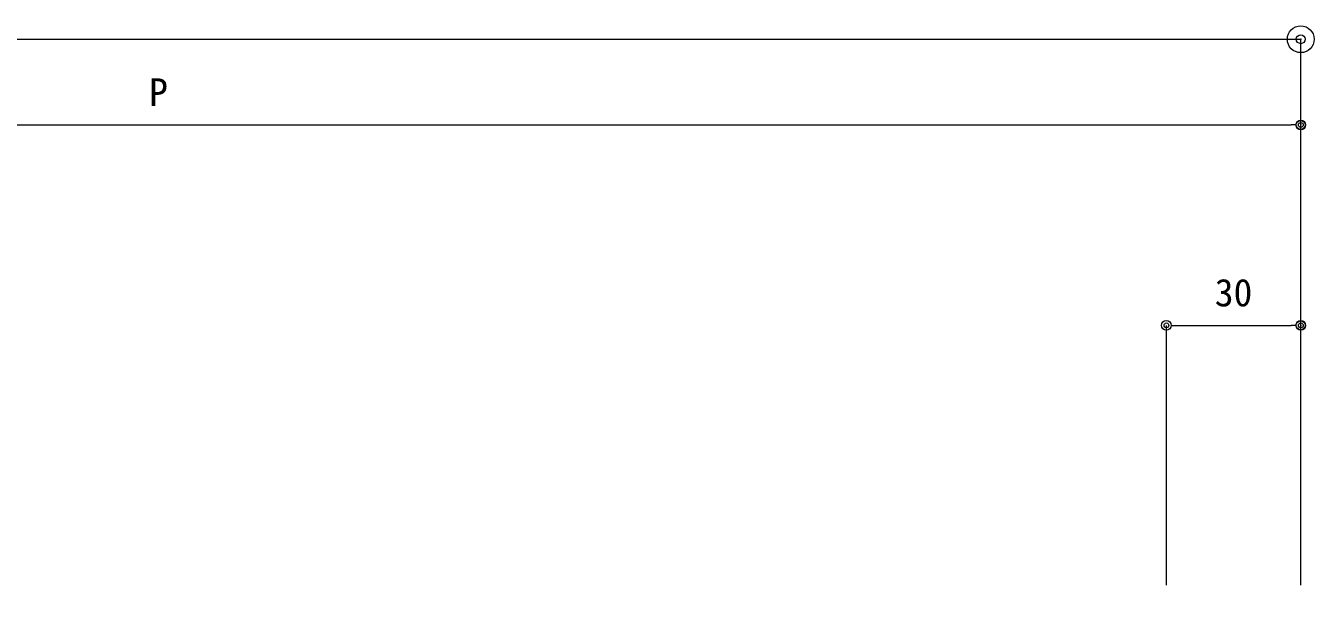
# Model space of a CAD drawing. Units: millimetres, scale not verified. Extents: x -1262 to 1261, y -891 to 891.
# Drawn here: x 615 to 902.7, y -370.1 to -241.8 of the extents above; entities that cross this region are included whole.
import ezdxf
from ezdxf.enums import TextEntityAlignment as Align

# ---------------------------------------------------------------- set-up
doc = ezdxf.new("R2010")
doc.units = ezdxf.units.MM
doc.header["$LTSCALE"] = 4
doc.header["$PDMODE"] = 32
doc.header["$PDSIZE"] = 2
for name, color, linetype, lineweight in [('0-0_0', 3, 'Continuous', 18), ('0-1_CSLAYER2', 7, 'Continuous', 18), ('0-4_Defpoints', 7, 'Continuous', 18)]:
    doc.layers.add(name, color=color, linetype=linetype, lineweight=lineweight)
doc.styles.add('ＭＳ ゴシック', font='')
doc.styles.get('ＭＳ ゴシック').set_extended_font_data('MS Gothic')

# ---------------------------------------------------------------- blocks, each defined once
blk = doc.blocks.new('_Origin2')
at = {"layer": '0-0_0', "color": 7, "lineweight": 9}
blk.add_line((-0.5, 0), (-1, 0), dxfattribs=at)
for radius in [0.5, 0.25]:
    blk.add_circle((0, 0), radius, dxfattribs=at)
blk = doc.blocks.new('D43')
at = {"layer": '0-1_CSLAYER2', "lineweight": 9}
for p, q in [((2872.174, 2657.63), (3377.894, 2657.63)), ((3380.054, 2554.823), (3380.054, 2657.63))]:
    blk.add_line(p, q, dxfattribs=at)
at = {"layer": '0-4_Defpoints'}
blk.add_point((3380.054, 2657.63), dxfattribs=at)
at = {"layer": '0-1_CSLAYER2', "xscale": 2.16, "yscale": 2.16}
blk.add_blockref('_Origin2', (3380.054, 2657.63), dxfattribs=at)
at = {"layer": '0-1_CSLAYER2', "style": 'ＭＳ ゴシック'}
blk.add_text('P', height=6.158, dxfattribs=at).set_placement((3122.934, 2660.03), align=Align.BOTTOM_LEFT)
blk = doc.blocks.new('_Small')
at = {"layer": '0-0_0', "color": 7, "lineweight": 9}
blk.add_circle((0, 0), 0.25, dxfattribs=at)
blk = doc.blocks.new('D46')
at = {"layer": '0-1_CSLAYER2', "lineweight": 9}
for p in [(2492.997, 2676.769), (3380.054, 2554.823)]:
    blk.add_line(p, (3380.054, 2676.769), dxfattribs=at)
at = {"layer": '0-4_Defpoints'}
blk.add_point((3380.054, 2676.769), dxfattribs=at)
at = {"layer": '0-1_CSLAYER2', "xscale": 12, "yscale": 12}
blk.add_blockref('_Small', (3380.054, 2676.769), dxfattribs=at)
blk = doc.blocks.new('D211')
at = {"layer": '0-1_CSLAYER2', "lineweight": 9}
for p, q in [((3350.054, 2554.823), (3350.054, 2612.868)), ((3352.214, 2612.868), (3377.894, 2612.868)), ((3380.054, 2554.823), (3380.054, 2612.868))]:
    blk.add_line(p, q, dxfattribs=at)
at = {"layer": '0-4_Defpoints'}
for p in [(3380.054, 2612.868), (3350.054, 2547.623), (3380.054, 2547.623)]:
    blk.add_point(p, dxfattribs=at)
at = {"layer": '0-1_CSLAYER2', "xscale": 2.16, "yscale": 2.16, "rotation": 180}
blk.add_blockref('_Origin2', (3350.054, 2612.868), dxfattribs=at)
at = {"layer": '0-1_CSLAYER2', "xscale": 2.16, "yscale": 2.16}
blk.add_blockref('_Origin2', (3380.054, 2612.868), dxfattribs=at)
at = {"layer": '0-1_CSLAYER2', "style": 'ＭＳ ゴシック'}
blk.add_text('30', height=6.158, dxfattribs=at).set_placement((3360.854, 2615.268), align=Align.BOTTOM_LEFT)

msp = doc.modelspace()

# ---------------------------------------------------------------- block references
at = {"layer": '0-1_CSLAYER2'}
for name in ['D46', 'D43', 'D211']:
    msp.add_blockref(name, (-2480.365, -2921.57), dxfattribs=at)

doc.saveas('drawing.dxf')
